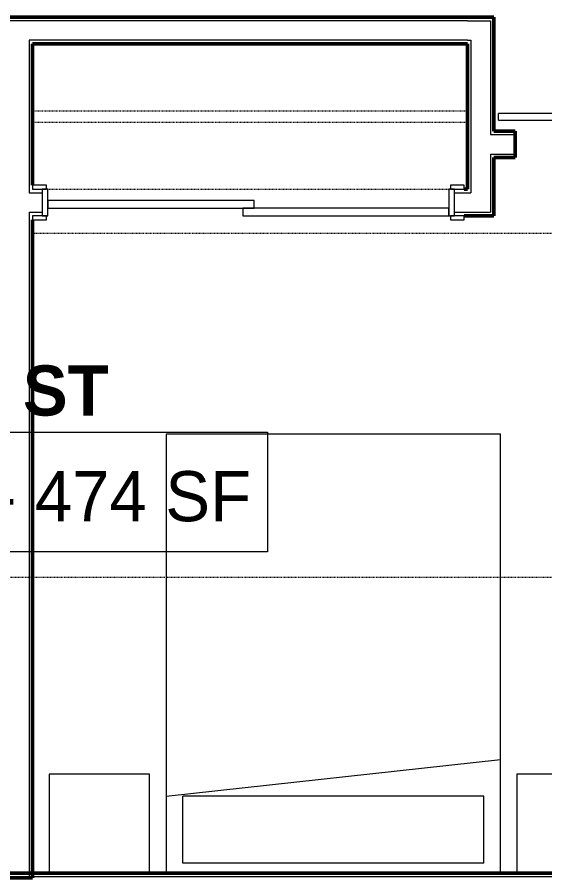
# Model space of a CAD drawing. Header units: inches. Extents: x -4217 to -1814, y 9706 to 12425.
# Drawn here: x -3679.7 to -3585, y 11554.5 to 11709 of the extents above; entities that cross this region are included whole.
import ezdxf

# ---------------------------------------------------------------- set-up
doc = ezdxf.new("R2010")
doc.units = ezdxf.units.IN
doc.header["$MEASUREMENT"] = 0
doc.linetypes.add('Aligning Line 1_8_', pattern=[0.25, 0.125, -0.125])
doc.linetypes.add('Dash', pattern=[0.25, 0.125, -0.125])
for name, color, linetype, lineweight in [('A-AREA-IDEN', 2, 'Continuous', 9), ('A-DOOR-1', 7, 'Continuous', 9), ('A-DOOR-2', 50, 'Continuous', 20), ('A-DOOR-4', 10, 'Continuous', 13), ('A-DOOR-FRAM-1', 50, 'Continuous', 20), ('A-WALL', 113, 'Continuous', 13), ('A-WALL-11', 113, 'Continuous', 50), ('A-WALL-3', 250, 'Continuous', 50), ('A-WALL-4', 10, 'Continuous', 13), ('G-ANNO-SYMB-1', 147, 'Aligning Line 1_8_', 9), ('I-FURN-1', 7, 'Continuous', 9), ('I-FURN-HDLN-1', 7, 'Dash', 9), ('Q-CASE-HDLN-1', 7, 'Dash', 9)]:
    doc.layers.add(name, color=color, linetype=linetype, lineweight=lineweight)
doc.styles.add('Century Gothic', font='ufonts.com_century-gothic.ttf', dxfattribs={"height": 9})
doc.styles.add('Century Gothic_B', font='GOTHICB.TTF', dxfattribs={"height": 9})

msp = doc.modelspace()

# ---------------------------------------------------------------- linework, layer by layer
at = {"layer": 'A-AREA-IDEN', "flags": 128}
msp.add_lwpolyline([(-3710.29947, 11634.50018), (-3634.79396, 11634.50018), (-3634.79396, 11613.00412), (-3710.29947, 11613.00412)], close=True, dxfattribs=at)
at = {"layer": 'A-DOOR-1'}
for p, q in [((-3674.44108, 11678.8394), (-3676.94108, 11678.8394)), ((-3676.94108, 11678.8394), (-3676.94108, 11678.0894)), ((-3676.94108, 11678.0894), (-3674.44108, 11678.0894)), ((-3674.44108, 11678.0894), (-3674.44108, 11678.8394)), ((-3599.44108, 11678.8394), (-3601.94108, 11678.8394)), ((-3601.94108, 11678.8394), (-3601.94108, 11678.0894)), ((-3601.94108, 11678.0894), (-3599.44108, 11678.0894)), ((-3599.44108, 11678.0894), (-3599.44108, 11678.8394)), ((-3674.44108, 11673.3394), (-3676.94108, 11673.3394)), ((-3676.94108, 11673.3394), (-3676.94108, 11672.5894)), ((-3674.44108, 11672.5894), (-3674.44108, 11673.3394)), ((-3599.44108, 11673.3394), (-3601.94108, 11673.3394)), ((-3601.94108, 11673.3394), (-3601.94108, 11672.5894)), ((-3599.44108, 11672.5894), (-3599.44108, 11673.3394)), ((-3676.94108, 11672.5894), (-3674.44108, 11672.5894)), ((-3601.94108, 11672.5894), (-3599.44108, 11672.5894))]:
    msp.add_line(p, q, dxfattribs=at)
at = {"layer": 'A-DOOR-2'}
for p, q in [((-3637.19108, 11676.0894), (-3674.19108, 11676.0894)), ((-3674.19108, 11676.0894), (-3674.19108, 11674.7144)), ((-3637.19108, 11674.7144), (-3637.19108, 11676.0894)), ((-3674.19108, 11674.7144), (-3637.19108, 11674.7144)), ((-3602.19108, 11674.7144), (-3639.19108, 11674.7144)), ((-3639.19108, 11674.7144), (-3639.19108, 11673.3394)), ((-3639.19108, 11673.3394), (-3602.19108, 11673.3394)), ((-3602.19108, 11673.3394), (-3602.19108, 11674.7144))]:
    msp.add_line(p, q, dxfattribs=at)
at = {"layer": 'A-DOOR-4'}
for p, q in [((-3512.29874, 11691.71232), (-3593.29874, 11691.71232)), ((-3593.29874, 11691.08732), (-3593.29874, 11691.71232)), ((-3593.29874, 11690.46232), (-3593.29874, 11691.08732)), ((-3593.29874, 11690.46232), (-3512.29874, 11690.46232))]:
    msp.add_line(p, q, dxfattribs=at)
at = {"layer": 'A-DOOR-FRAM-1'}
for p, q in [((-3674.19108, 11678.0894), (-3675.19108, 11678.0894)), ((-3675.19108, 11678.0894), (-3675.19108, 11673.3394)), ((-3674.19108, 11673.3394), (-3674.19108, 11678.0894)), ((-3601.19108, 11678.0894), (-3602.19108, 11678.0894)), ((-3602.19108, 11678.0894), (-3602.19108, 11673.3394)), ((-3601.19108, 11673.3394), (-3601.19108, 11678.0894)), ((-3675.19108, 11673.3394), (-3674.19108, 11673.3394)), ((-3602.19108, 11673.3394), (-3601.19108, 11673.3394))]:
    msp.add_line(p, q, dxfattribs=at)
at = {"layer": 'A-WALL'}
msp.add_line((-3827.32374, 11554.7394), (-3486.67374, 11554.7394), dxfattribs=at)
at = {"layer": 'A-WALL-11'}
msp.add_line((-3487.29874, 11555.3644), (-3682.06608, 11555.3644), dxfattribs=at)
at = {"layer": 'A-WALL-3'}
for p, q in [((-3598.89415, 11708.9644), (-3705.69108, 11708.9644)), ((-3594.76915, 11708.9644), (-3598.89415, 11708.9644)), ((-3594.14415, 11708.9644), (-3594.76915, 11708.9644)), ((-3594.14415, 11688.5144), (-3594.14415, 11708.9644)), ((-3676.94108, 11678.8394), (-3676.94108, 11704.2144)), ((-3676.94108, 11704.2144), (-3598.89415, 11704.2144)), ((-3598.89415, 11704.2144), (-3598.89415, 11678.0894)), ((-3590.29874, 11688.5144), (-3594.14415, 11688.5144)), ((-3590.29874, 11683.7644), (-3590.29874, 11688.5144)), ((-3594.14415, 11683.7644), (-3590.29874, 11683.7644)), ((-3594.14415, 11678.0894), (-3594.14415, 11683.7644)), ((-3598.89415, 11678.0894), (-3599.44108, 11678.0894)), ((-3594.14415, 11673.9644), (-3594.14415, 11678.0894)), ((-3599.44108, 11673.3394), (-3594.14415, 11673.3394)), ((-3594.14415, 11673.3394), (-3594.14415, 11673.9644)), ((-3676.94108, 11554.5144), (-3676.94108, 11672.5894)), ((-3681.69108, 11554.5144), (-3676.94108, 11554.5144))]:
    msp.add_line(p, q, dxfattribs=at)
at = {"layer": 'A-WALL-4'}
for p, q in [((-3598.89415, 11708.3394), (-3705.69108, 11708.3394)), ((-3598.89415, 11708.3394), (-3598.26915, 11708.3394)), ((-3598.26915, 11708.3394), (-3594.76915, 11708.3394)), ((-3594.76915, 11708.3394), (-3594.76915, 11687.8894)), ((-3677.56608, 11704.8394), (-3677.56608, 11704.2144)), ((-3598.89415, 11704.8394), (-3677.56608, 11704.8394)), ((-3598.89415, 11704.8394), (-3598.26915, 11704.8394)), ((-3598.26915, 11704.8394), (-3598.26915, 11678.0894)), ((-3677.56608, 11704.2144), (-3677.56608, 11677.4644)), ((-3594.76915, 11687.8894), (-3594.14415, 11687.8894)), ((-3594.14415, 11687.8894), (-3590.29874, 11687.8894)), ((-3594.76915, 11684.3894), (-3594.14415, 11684.3894)), ((-3594.76915, 11684.3894), (-3594.76915, 11678.0894)), ((-3594.14415, 11684.3894), (-3590.29874, 11684.3894)), ((-3598.26915, 11678.0894), (-3598.26915, 11677.4644)), ((-3594.76915, 11678.0894), (-3594.76915, 11677.4644)), ((-3677.56608, 11677.4644), (-3676.94108, 11677.4644)), ((-3676.94108, 11677.4644), (-3675.19108, 11677.4644)), ((-3601.19108, 11677.4644), (-3598.26915, 11677.4644)), ((-3594.76915, 11677.4644), (-3594.76915, 11673.9644)), ((-3677.56608, 11673.9644), (-3676.94108, 11673.9644)), ((-3677.56608, 11673.9644), (-3677.56608, 11554.5144)), ((-3676.94108, 11673.9644), (-3675.19108, 11673.9644)), ((-3601.19108, 11673.9644), (-3594.76915, 11673.9644))]:
    msp.add_line(p, q, dxfattribs=at)
at = {"layer": 'G-ANNO-SYMB-1'}
msp.add_line((-3429.66725, 11608.39373), (-3865.74625, 11608.39373), dxfattribs=at)
at = {"layer": 'I-FURN-1'}
for p, q in [((-3592.94108, 11634.1394), (-3652.94108, 11634.1394)), ((-3652.94108, 11634.1394), (-3652.94108, 11555.3644)), ((-3592.94108, 11555.3644), (-3592.94108, 11634.1394)), ((-3652.94108, 11569.1394), (-3592.94108, 11575.71901)), ((-3655.94108, 11573.1394), (-3673.94108, 11573.1394)), ((-3673.94108, 11573.1394), (-3673.94108, 11555.3644)), ((-3655.94108, 11555.3644), (-3655.94108, 11573.1394)), ((-3572.00924, 11573.1394), (-3590.00924, 11573.1394)), ((-3590.00924, 11573.1394), (-3590.00924, 11555.3644)), ((-3649.94108, 11557.1394), (-3649.94108, 11569.1394)), ((-3595.94108, 11569.1394), (-3649.94108, 11569.1394)), ((-3595.94108, 11557.1394), (-3595.94108, 11569.1394)), ((-3595.94108, 11557.1394), (-3649.94108, 11557.1394))]:
    msp.add_line(p, q, dxfattribs=at)
at = {"layer": 'I-FURN-HDLN-1'}
msp.add_line((-3556.94108, 11670.1394), (-3676.94108, 11670.1394), dxfattribs=at)
at = {"layer": 'Q-CASE-HDLN-1'}
for p, q in [((-3598.89415, 11704.2144), (-3676.94108, 11704.2144)), ((-3676.94108, 11704.2144), (-3676.94108, 11678.8394)), ((-3598.89415, 11678.0894), (-3598.89415, 11704.2144)), ((-3676.94108, 11692.1519), (-3598.89415, 11692.1519)), ((-3676.94108, 11690.1519), (-3598.89415, 11690.1519)), ((-3674.19108, 11678.0894), (-3602.19108, 11678.0894)), ((-3599.44108, 11678.0894), (-3598.89415, 11678.0894))]:
    msp.add_line(p, q, dxfattribs=at)

# ---------------------------------------------------------------- texts
at = {"layer": 'A-AREA-IDEN', "char_height": 9, "attachment_point": 1}
for s, insert, width, style in [('ST', (-3678.66955, 11646.46833), 14.544, 'Century Gothic_B'), ('207 - 474 SF', (-3707.29947, 11627.50018), 83.931, 'Century Gothic')]:
    msp.add_mtext(s, dxfattribs=dict(at, insert=insert, width=width, style=style))

doc.saveas('drawing.dxf')
